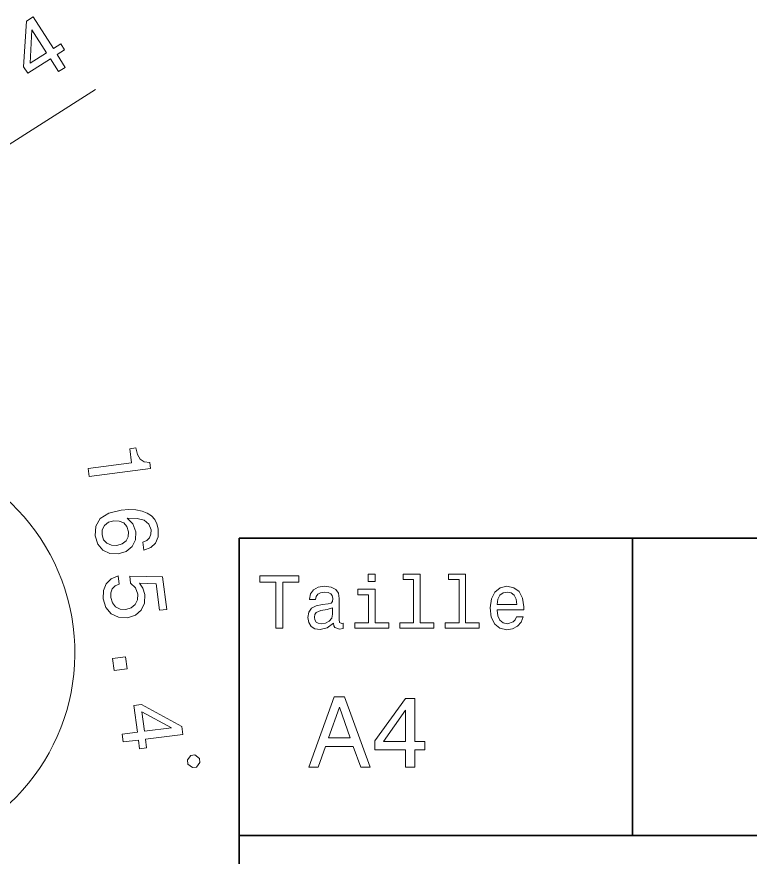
# Model space of a CAD drawing. Extents: x 0 to 297, y 0 to 210.
# Drawn here: x 84.29 to 126.22, y 51.75 to 99.8 of the extents above; entities that cross this region are included whole.
import ezdxf

# ---------------------------------------------------------------- set-up
doc = ezdxf.new("R2010")
doc.units = 0

msp = doc.modelspace()

# ---------------------------------------------------------------- linework, layer by layer
at = {"color": 7, "lineweight": 13}
msp.add_line((63.7854, 79.766563), (88.796616, 95.642471), dxfattribs=at)
at = {"color": 7, "lineweight": 35}
for p, q in [((97, 10), (97, 70)), ((97, 70), (287, 70)), ((97, 53), (162, 53))]:
    msp.add_line(p, q, dxfattribs=at)
at = {"color": 7, "lineweight": 35, "ltscale": 0.425}
msp.add_line((119.5, 53), (119.5, 70), dxfattribs=at)
at = {"color": 7, "lineweight": 13}
for points in [[(86.677368, 96.666161), (87.060577, 96.909401), (86.595711, 97.641754), (87.017242, 97.909325), (86.801025, 98.249954), (86.379494, 97.982391), (85.225441, 99.800507), (84.837975, 99.554558), (84.67601, 96.948883), (84.913849, 96.574196), (86.212502, 97.398514)], [(85.05529, 97.141846), (85.155746, 99.063347), (85.996284, 97.739151)], [(88.376328, 73.977654), (88.434624, 73.522438), (91.931282, 73.970253), (91.887718, 74.310417), (91.571037, 74.361382), (91.34288, 74.515198), (91.187584, 74.774956), (91.098877, 75.150009), (90.743713, 75.104523), (90.847496, 74.294136)], [(91.552414, 69.306099), (91.945435, 69.453033), (92.217384, 69.711578), (92.363907, 70.076088), (92.372566, 70.52462), (92.299751, 70.815277), (92.172028, 71.058228), (91.988129, 71.263474), (91.743683, 71.425377), (91.449326, 71.540207), (91.100075, 71.607338), (90.695923, 71.626762), (90.248146, 71.589752), (89.548058, 71.418739), (89.064209, 71.107635), (88.804672, 70.672729), (88.768814, 70.119019), (88.920998, 69.645317), (89.203522, 69.305252), (89.604446, 69.112549), (90.085556, 69.08773), (90.549896, 69.233635), (90.885597, 69.510513), (91.070221, 69.895149), (91.09388, 70.345612), (90.932968, 70.808022), (90.602348, 71.126671), (91.162216, 71.122108), (91.577911, 71.012642), (91.844406, 70.797638), (91.968018, 70.467728), (91.960022, 70.212486), (91.879318, 70.008942), (91.720253, 69.861458), (91.493469, 69.766319)], [(90.018417, 69.572319), (89.696213, 69.586983), (89.438164, 69.696304), (89.24926, 69.900909), (89.163361, 70.174637), (89.175583, 70.476181), (89.301826, 70.721146), (89.523361, 70.896965), (89.832748, 70.982346), (90.1493, 70.972046), (90.402351, 70.862091), (90.581894, 70.651199), (90.676636, 70.348099), (90.656204, 70.070923), (90.538689, 69.837242), (90.321518, 69.667068)], [(90.083603, 67.832642), (89.6875, 67.670059), (89.398743, 67.383942), (89.244774, 66.998146), (89.228676, 66.52832), (89.383423, 66.034607), (89.679153, 65.670815), (90.101372, 65.470665), (90.613777, 65.43969), (91.068108, 65.584305), (91.402527, 65.871193), (91.589592, 66.276482), (91.612488, 66.772598), (91.50441, 67.140091), (91.302177, 67.409088), (92.255554, 67.388824), (92.450317, 65.868103), (92.860512, 65.920631), (92.622826, 67.776512), (90.746719, 67.81588), (90.797974, 67.415695), (91.070244, 67.15567), (91.20269, 66.796387), (91.188667, 66.469185), (91.059982, 66.203568), (90.834724, 66.017105), (90.526627, 65.921715), (90.20443, 65.936378), (89.938812, 66.065063), (89.752342, 66.290321), (89.65696, 66.598419), (89.65802, 66.868027), (89.746811, 67.08786), (89.907669, 67.261002), (90.143181, 67.367424)], [(99.102303, 64.837173), (99.5, 64.837173), (99.5, 67.47406), (100.407784, 67.47406), (100.407784, 67.837173), (98.190201, 67.837173), (98.190201, 67.47406), (99.102303, 67.47406)], [(104.786743, 67.940918), (104.384727, 67.940918), (104.384727, 67.508644), (104.786743, 67.508644)], [(106.969742, 67.621033), (106.969742, 65.157059), (106.187317, 65.157059), (106.187317, 64.837173), (108.128242, 64.837173), (108.128242, 65.157059), (107.350143, 65.157059), (107.350143, 67.940918), (106.373199, 67.940918), (106.373199, 67.621033)], [(109.572044, 67.621033), (109.572044, 65.157059), (108.789627, 65.157059), (108.789627, 64.837173), (110.730545, 64.837173), (110.730545, 65.157059), (109.952454, 65.157059), (109.952454, 67.940918), (108.975502, 67.940918), (108.975502, 67.621033)], [(102.387611, 65.139771), (102.387611, 65.126801), (102.409225, 64.979828), (102.47406, 64.876076), (102.746399, 64.793945), (102.958214, 64.828529), (102.958214, 65.122475), (102.867432, 65.109505), (102.746399, 65.165703), (102.724785, 65.338615), (102.724785, 66.540344), (102.672913, 66.84726), (102.521614, 67.0634), (102.257927, 67.193085), (101.886169, 67.240631), (101.523056, 67.188759), (101.255043, 67.041786), (101.086456, 66.812675), (101.030258, 66.510086), (101.030258, 66.484146), (101.371758, 66.484146), (101.402016, 66.665703), (101.497116, 66.795387), (101.65274, 66.873199), (101.873199, 66.903458), (102.085014, 66.881844), (102.236313, 66.817001), (102.327087, 66.704605), (102.357346, 66.548988), (102.340057, 66.367432), (102.270897, 66.276657), (102.097984, 66.233429), (101.773773, 66.198845), (101.402016, 66.121033), (101.138329, 65.982704), (100.982712, 65.766571), (100.935158, 65.446686), (100.978386, 65.161385), (101.112389, 64.949562), (101.328529, 64.815559), (101.626801, 64.768013), (102.028816, 64.858788)], [(104.773773, 65.157059), (104.773773, 67.080688), (103.796829, 67.080688), (103.796829, 66.756485), (104.393372, 66.756485), (104.393372, 65.157059), (103.615273, 65.157059), (103.615273, 64.837173), (105.560516, 64.837173), (105.560516, 65.157059)], [(111.750717, 65.887604), (113.272339, 65.887604), (113.276657, 66.064842), (113.207497, 66.561958), (113.017288, 66.933716), (112.714699, 67.158501), (112.312683, 67.240631), (111.919312, 67.154175), (111.616714, 66.912102), (111.422188, 66.51873), (111.353027, 66), (111.41787, 65.4683), (111.612396, 65.079247), (111.91066, 64.837173), (112.299713, 64.755043), (112.636887, 64.811234), (112.913544, 64.958214), (113.116714, 65.191643), (113.233429, 65.502876), (112.857346, 65.502876), (112.779541, 65.329971), (112.667145, 65.200287), (112.34726, 65.096542), (112.100868, 65.144089), (111.914986, 65.295387), (111.793945, 65.541786), (111.750717, 65.874634)], [(111.750717, 66.207489), (111.798271, 66.50576), (111.914986, 66.726219), (112.092216, 66.860229), (112.325653, 66.907776), (112.554756, 66.860229), (112.731987, 66.726219), (112.840057, 66.50576), (112.878967, 66.207489)], [(102.344383, 65.649857), (102.292511, 65.425072), (102.154182, 65.252159), (101.946686, 65.139771), (101.691643, 65.100861), (101.527374, 65.122475), (101.41066, 65.191643), (101.337173, 65.312675), (101.315559, 65.481262), (101.332855, 65.632561), (101.402016, 65.740631), (101.678673, 65.861671), (102.028816, 65.913544), (102.344383, 66.017288)], [(89.767441, 63.115509), (89.85585, 62.425179), (90.601212, 62.520638), (90.512802, 63.210964)], [(100.982712, 56.9049), (101.51297, 56.9049), (101.933716, 58.080692), (103.530258, 58.080692), (103.951012, 56.9049), (104.492798, 56.9049), (103.028816, 60.910664), (102.440926, 60.910664)], [(106.521614, 56.9049), (107.040344, 56.9049), (107.040344, 57.896255), (107.610954, 57.896255), (107.610954, 58.357349), (107.040344, 58.357349), (107.040344, 60.818443), (106.515854, 60.818443), (104.763687, 58.403458), (104.763687, 57.896255), (106.521614, 57.896255)], [(90.321487, 58.789459), (90.379143, 58.339245), (91.239548, 58.449436), (91.302979, 57.954201), (91.703163, 58.005455), (91.63974, 58.500687), (93.775749, 58.774246), (93.717453, 59.229462), (91.426697, 60.48175), (90.986496, 60.425373), (91.181892, 58.899651)], [(102.118156, 58.570606), (102.734871, 60.334293), (103.351585, 58.570606)], [(105.247841, 58.357349), (106.521614, 60.149857), (106.521614, 58.357349)], [(91.440498, 60.056427), (93.137817, 59.150146), (91.582077, 58.950905)], [(94.03965, 57.309158), (94.06929, 57.077717), (94.330376, 56.875916), (94.561813, 56.905556), (94.763618, 57.166641), (94.733978, 57.398083), (94.472893, 57.599884), (94.241455, 57.570244)]]:
    msp.add_lwpolyline(points, close=True, dxfattribs=at)
msp.add_arc((75.7854, 63.446724), 11.826693, 284.596276, 89.999989, dxfattribs=at)

doc.saveas('drawing.dxf')
